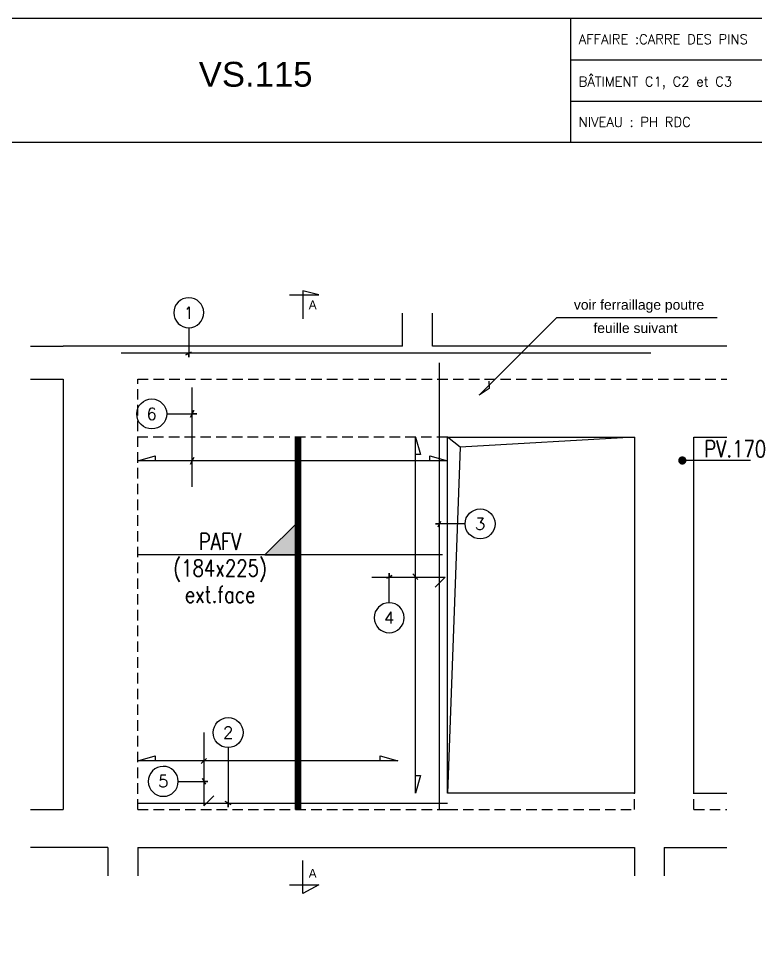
# Model space of a CAD drawing. Header units: metres. Extents: x -5618 to 118954, y -306 to 4637.
# Drawn here: x 27152 to 27598, y 1014 to 1574 of the extents above; entities that cross this region are included whole.
import ezdxf
from ezdxf.enums import TextEntityAlignment as Align

# ---------------------------------------------------------------- set-up
doc = ezdxf.new("R2010")
doc.units = ezdxf.units.M
doc.linetypes.add('CACHE', pattern=[9.524999999999999, 6.35, -3.175])
for name, color, linetype in [('COTATION', 1, 'Continuous'), ('GO-FER-HA', 140, 'Continuous'), ('GO-TEXTE', 9, 'Continuous'), ('STR_TS', 22, 'Continuous'), ('STR_TS_TXT', 7, 'Continuous'), ('STR_VOI-POT', 6, 'Continuous')]:
    doc.layers.add(name, color=color, linetype=linetype)
doc.layers.add('Kofragna_forma', color=7, linetype='Continuous', lineweight=70)
doc.styles.add('ARIAL', font='ARIAL.TTF')
doc.styles.add('Lucida', font='LSANSI.TTF')
doc.styles.add('schéma', font='simplex.shx')
doc.styles.add('TEXTE', font='romans.shx')
doc.styles.add('TEXTE TS', font='romans.shx', dxfattribs={"width": 0.7, "oblique": 15})

# ---------------------------------------------------------------- blocks, each defined once
blk = doc.blocks.new('ime')
at = {"layer": 'COTATION', "const_width": 2.5}
blk.add_lwpolyline([(1.25, 0, -1), (-1.25, 0, -1)], format="xyb", close=True, dxfattribs=at)
at = {"layer": 'COTATION'}
blk.add_lwpolyline([(41.09158464876236, 0), (0, 0)], dxfattribs=at)
at = {"layer": 'COTATION', "color": 7, "style": 'TEXTE TS', "width": 0.8}
blk.add_attdef('NAME', (9.079526555316988, 2), '', height=10, dxfattribs=at)
blk = doc.blocks.new('mrega')
at = {"layer": 'STR_TS_TXT', "style": 'TEXTE TS', "width": 0.8}
for tag, p in [('ST10', (14.47619047619082, 0)), ('DIM', (14.47619047619082, -16)), ('NOTE', (14.47619047619082, -32))]:
    blk.add_attdef(tag, text='', height=10, dxfattribs=at).set_placement(p, align=Align.CENTER)
blk = doc.blocks.new('A$C6F247267')
blk.add_hatch(color=256).paths.add_polyline_path([(5.684341886080801e-14, -0.1999999999999886), (-0.1999999999999886, 0), (5.684341886080801e-14, 0)])
blk.add_lwpolyline([(-0.1999999999999886, 0), (5.684341886080801e-14, 0), (5.684341886080801e-14, -0.1999999999999886), (-0.1999999999999886, 0)])

msp = doc.modelspace()

# ---------------------------------------------------------------- linework, layer by layer
for p, q in [((27485.6959778349, 1573.712024445221), (27485.6959778349, 1498.770781202283)), ((27485.69597783514, 1548.714524444933), (27648.6659351606, 1548.714524444933)), ((27485.69597783514, 1523.717024444993), (27648.6659351606, 1523.717024444993))]:
    msp.add_line(p, q)
msp.add_lwpolyline([(26903.6131860891, 1573.712024445221), (26903.6131860891, 913.7780244450963), (27853.51818608889, 913.7780244450963), (27853.51818608889, 1573.712024445221)], close=True)
msp.add_lwpolyline([(27853.51818608889, 1498.770781202283), (26903.6131860891, 1498.770781202283)])
at = {"layer": 'COTATION'}
for p, q in [((27393.42971736613, 1234.798405940991, 375.3763588509339), (27390.47902365281, 1238.153522994119, 375.3763588509339)), ((27265.94052782525, 1126.639431005259, 281.5322691382004), (27262.58541077212, 1123.688737291933, 281.5322691382004))]:
    msp.add_line(p, q, dxfattribs=at)
for points, elevation in [([(27392.17290997011, 1116.347798573056), (27395.17290369985, 1116.347798573056), (27392.17290997011, 1105.790150615968), (27392.1729099701, 1320.787650615915), (27395.17290369984, 1310.230002658856), (27392.1729099701, 1310.230002658856)], 281.5322691382004), ([(27400.80524850488, 1306.433385650746), (27400.80524850488, 1309.43337938049), (27411.36289646194, 1306.433385650746), (27224.31407611544, 1306.433385650747), (27234.87172407253, 1309.433379380494), (27234.87172407253, 1306.433385650747)], 187.6881794254678), ([(27258.1657971229, 1308.554705994301), (27255.92315643578, 1304.312065307185)], 187.6881794254678), ([(27370.80524850485, 1125.164084148599), (27370.80524850485, 1128.164077878339), (27381.36289646194, 1125.164084148599), (27224.31407611544, 1125.164084148592), (27234.8717240725, 1128.164077878332), (27234.8717240725, 1125.164084148592)], 187.688179425467)]:
    msp.add_lwpolyline(points, dxfattribs=dict(at, elevation=elevation))
at = {"layer": 'GO-FER-HA'}
for points, elevation in [([(27255.20900403125, 1386.907220923094, 512.322006256741), (27255.13829335313, 1386.906944882062), (27255.13829335313, 1369.039480505986), (27255.13829335313, 1371.439480505893), (27253.44123707827, 1370.542424231195), (27256.835349628, 1372.336536780882)], 187.688179425467), ([(27422.08441524297, 1268.444774102531, -512.322006256741), (27422.08413920194, 1268.374063424412), (27404.21667482586, 1268.37406342441), (27406.61667482577, 1268.37406342441), (27405.71961855107, 1266.677007149548), (27407.51373110076, 1270.071119699272)], 281.5322691382004), ([(27376.14267754329, 1220.759726546132, 512.322006256741), (27376.21338822141, 1220.760002587164), (27376.21338822141, 1238.62746696324), (27376.21338822141, 1236.227466963333), (27377.91044449627, 1237.124523238031), (27374.51633194655, 1235.330410688345)], 375.3763588509339), ([(27278.84052346187, 1133.236537621561, -512.322006256741), (27278.91123413999, 1133.236261580529), (27278.91123413999, 1097.313795000078), (27278.91123413999, 1099.713794999985), (27280.60829041485, 1098.816738725287), (27277.21417786513, 1100.610851274973)], 187.6881794254669), ([(27248.79522888163, 1112.908070688677, 512.322006256741), (27248.79550492266, 1112.837360010559), (27266.66296929874, 1112.837360010556), (27264.26296929883, 1112.837360010556), (27265.16002557353, 1111.140303735695), (27263.36591302384, 1114.534416285418)], 281.5322691382004)]:
    msp.add_lwpolyline(points, format="xyb", dxfattribs=dict(at, elevation=elevation))
at = {"layer": 'GO-FER-HA', "elevation": 187.6881794254678}
msp.add_lwpolyline([(27241.80106169772, 1334.797619314329), (27260.04445253761, 1334.797619314329), (27257.04445253761, 1334.797619314329), (27258.16577288116, 1336.918939657884), (27255.92313219404, 1332.676298970767)], dxfattribs=at)
at = {"layer": 'GO-FER-HA'}
msp.add_circle((27232.74429906285, 1334.797619314329, 187.6881794254678), 9.05676263485475, dxfattribs=at)
at = {"layer": 'GO-TEXTE', "flags": 128}
for points, elevation in [([(27316.0424405438, 1406.861932815576), (27333.69018015064, 1406.855814411228), (27324.01396214583, 1409.139225331019), (27324.00705544629, 1392.21775102364)], 187.6881794254669), ([(27316.01876261431, 1050.282443653614), (27333.66650328165, 1050.282443653614), (27323.98845412008, 1045.002387759214), (27323.98845412008, 1064.923863263855)], 187.688179425467)]:
    msp.add_lwpolyline(points, dxfattribs=dict(at, elevation=elevation))
at = {"layer": 'GO-TEXTE', "color": 2}
msp.add_lwpolyline([(27436.50838740392, 1354.603139369926), (27436.65136401105, 1350.14298095096), (27430.64583993025, 1346.218800618891), (27477.52717208409, 1393.100132772724), (27574.29613419241, 1393.100132772724)], dxfattribs=at)
at = {"layer": 'Kofragna_forma', "color": 4, "lineweight": -3}
for p, q in [((27384.26539646187, 1375.792650616048, 187.688179425467), (27384.26539646188, 1395.792650616048, 187.688179425467)), ((27402.36289646194, 1375.792650616049, 187.688179425467), (27402.36289646194, 1395.792650616049, 187.688179425467)), ((27159.52089249788, 1375.792650616048, 187.688179425467), (27179.31407611544, 1375.792650616048, 187.688179425467)), ((27384.26539646187, 1375.792650616048, 187.688179425467), (27179.31407611544, 1375.792650616048, 187.688179425467)), ((27580.15608007951, 1375.792650616051, 187.688179425467), (27402.36289646194, 1375.792650616049, 187.688179425467)), ((27159.52089249788, 1355.790150615967, 187.688179425467), (27179.31407611544, 1355.790150615967, 187.688179425467)), ((27179.31407611543, 1355.790150615967, 187.688179425467), (27179.31407611544, 1156.790150615969, 187.688179425467)), ((27560.36289646195, 1320.790150615969, 187.688179425467), (27580.15608007951, 1320.790150615969, 187.688179425467)), ((27560.36289646194, 1105.790150615969, 187.6881794254669), (27560.36289646194, 1320.790150615968, 187.6881794254669)), ((27179.31291941299, 1156.790150615969, 187.688179425467), (27179.31291941298, 1095.790150615968, 187.688179425467)), ((27560.36289646194, 1105.790150615969, 187.688179425467), (27580.1560800795, 1105.790150615969, 187.688179425467)), ((27159.52089249786, 1095.790150615968, 187.688179425467), (27179.31291941298, 1095.790150615968, 187.688179425467)), ((27206.31291941298, 1072.790150615969, 187.688179425467), (27159.52089249786, 1072.790150615969, 187.688179425467)), ((27206.31291941298, 1072.790150615969, 187.688179425467), (27206.31291941298, 1055.790150615969, 187.688179425467)), ((27224.31291941298, 1072.790150615969, 187.688179425467), (27524.36289646194, 1072.790150615971, 187.688179425467)), ((27224.31291941298, 1072.790150615969, 187.688179425467), (27224.31291941298, 1055.790150615969, 187.688179425467)), ((27524.36289646194, 1072.790150615971, 187.688179425467), (27524.36289646194, 1055.790150615971, 187.688179425467)), ((27542.36289646194, 1072.790150615971, 187.688179425467), (27542.36289646194, 1055.790150615971, 187.688179425467)), ((27542.36289646194, 1072.790150615971, 187.688179425467), (27580.1560800795, 1072.790150615971, 187.688179425467))]:
    msp.add_line(p, q, dxfattribs=at)
at = {"layer": 'Kofragna_forma', "linetype": 'CACHE', "lineweight": -3}
for p, q in [((27224.31407611544, 1095.790150615969, 187.688179425467), (27224.31407611544, 1355.790150615968, 187.688179425467)), ((27224.31407611544, 1355.790150615968, 187.688179425467), (27580.15608007951, 1355.790150615968, 187.688179425467)), ((27411.36289646194, 1320.790150615968, 93.84408971273348), (27224.31407611544, 1320.790150615976, 187.6881794254678)), ((27524.36289646194, 1095.790150615968, 187.688179425467), (27524.36289646194, 1105.790150615969, 187.688179425467)), ((27560.36289646194, 1095.79015061597, 187.688179425467), (27560.36289646194, 1105.790150615969, 187.6881794254669)), ((27224.31407611544, 1095.790150615969, 187.688179425467), (27411.36289646194, 1095.790150615968, 187.688179425467)), ((27411.36289646194, 1095.790150615968, 187.688179425467), (27524.36289646194, 1095.790150615968, 187.688179425467)), ((27560.36289646194, 1095.79015061597, 187.688179425467), (27580.1560800795, 1095.79015061597, 187.688179425467))]:
    msp.add_line(p, q, dxfattribs=at)
at = {"layer": 'Kofragna_forma', "color": 4, "lineweight": -3}
for points, elevation in [([(27411.36289646194, 1320.790150615968), (27524.36289646194, 1320.790150615969), (27524.36289646194, 1105.790150615969), (27411.36289646194, 1105.790150615968), (27411.36289646194, 1320.790150615968)], 187.688179425467), ([(27524.36289646194, 1320.790150615969), (27419.0098794856, 1314.677400782269), (27411.36289646194, 1105.790150615968)], 187.688179425467), ([(27419.0098794856, 1314.677400782269), (27411.36289646194, 1320.790150615968)], 93.84408971273348)]:
    msp.add_lwpolyline(points, dxfattribs=dict(at, elevation=elevation))
at = {"layer": 'STR_TS', "linetype": 'CACHE', "ltscale": 2, "const_width": 4, "elevation": 187.688179425467}
msp.add_lwpolyline([(27321.12466159599, 1095.787650615859), (27321.12466159599, 1320.795159697296)], dxfattribs=at)
at = {"layer": 'STR_TS', "color": 3, "elevation": 187.688179425467}
msp.add_lwpolyline([(27408.36289646194, 1249.63854828806), (27224.31407611544, 1249.638548288061)], dxfattribs=at)
at = {"layer": 'STR_VOI-POT'}
for p, q in [((27534.36289646194, 1371.439480505893, 187.6881794254669), (27214.31407611544, 1371.439480505893, 187.688179425467)), ((27406.61667482579, 1095.787650615887, 281.5322691382004), (27406.61667482577, 1365.790150615968, 281.5322691382004)), ((27257.04446002131, 1350.790111360565, 187.6881794254678), (27257.04448163123, 1290.790189871386, 187.6881794254678)), ((27224.31407611544, 1099.713794999985, 187.6881794254669), (27411.36289646194, 1099.713794999984, 187.6881794254669))]:
    msp.add_line(p, q, dxfattribs=at)
for points, elevation in [([(27365.6902063989, 1236.227466963333), (27410.01730610584, 1236.227466963333), (27404.03541742719, 1230.245578284681)], 375.3763588509339), ([(27264.26296929868, 1142.334671706859), (27264.26296929868, 1098.007571999911), (27270.24485797734, 1103.989460678571)], 281.5322691382004)]:
    msp.add_lwpolyline(points, dxfattribs=dict(at, elevation=elevation))

# ---------------------------------------------------------------- block references
at = {"layer": 'COTATION'}
ref = msp.add_blockref('ime', (27553.32634985156, 1306.691800314405, 187.688179425467), dxfattribs=at)
ref.add_attrib('NAME', 'PV.170', (27566.59635259735, 1308.691800314405, 187.688179425467), dxfattribs={"color": 7, "height": 10, "style": 'TEXTE TS', "width": 0.8})
at = {"layer": 'STR_TS', "xscale": -100, "yscale": 100, "zscale": 100, "rotation": 180}
msp.add_blockref('A$C6F247267', (27321.12466159598, 1249.63854828806, 187.688179425467), dxfattribs=at)
at = {"layer": 'STR_TS_TXT'}
ref = msp.add_blockref('mrega', (27288.54873268371, 1252.694521695626, 281.5322691381999), dxfattribs=dict(at, xscale=-1))
ref.add_attrib('NOTE', 'ext.face', dxfattribs={"height": 10, "style": 'TEXTE TS', "width": 0.8}).set_placement((27274.07254220753, 1220.694521695626, 281.5322691381999), align=Align.CENTER)
ref.add_attrib('ST10', 'PAFV', dxfattribs={"height": 10, "style": 'TEXTE TS', "width": 0.8}).set_placement((27274.07254220753, 1252.694521695626, 281.5322691381999), align=Align.CENTER)
ref.add_attrib('DIM', '(184x225)', dxfattribs={"height": 10, "style": 'TEXTE TS', "width": 0.8}).set_placement((27274.07254220753, 1236.694521695626, 281.5322691381999), align=Align.CENTER)

# ---------------------------------------------------------------- texts
for s, height, style, p in [('AFFAIRE :CARRE DES PINS', 5.832750000000001, 'schéma', (27490.69547783529, 1558.296899445047)), ('VS.115', 15, 'ARIAL', (27261.16933927749, 1532.540349482967)), ('BÂTIMENT C1, C2 et C3', 5.832750000000001, 'schéma', (27490.69547783552, 1532.743899415405)), ('NIVEAU : PH RDC', 5.832750000000001, 'schéma', (27490.69547783506, 1508.301899474854))]:
    msp.add_text(s, height=height, dxfattribs=dict(style=style)).set_placement(p)
at = {"layer": 'GO-FER-HA', "style": 'TEXTE'}
for s, p in [('1', (27255.13829335311, 1395.963707516916, 281.6881794254671)), ('6', (27232.74429906285, 1334.797619314329, 187.6881794254678)), ('4', (27376.21338822143, 1211.703239952426, 469.376358850934)), ('5', (27239.73874228781, 1112.907804177094, 375.5322691382005))]:
    msp.add_text(s, height=7.199999999999999, dxfattribs=at).set_placement(p, align=Align.MIDDLE_CENTER)
for s, p in [('3', (27431.14090183679, 1268.374063424392, 375.5322691382005)), ('2', (27278.91123414001, 1142.293024215266, 281.6881794254671))]:
    msp.add_text(s, height=7.199999999999999, rotation=359.9999999999479, dxfattribs=at).set_placement(p, align=Align.MIDDLE_CENTER)
at = {"layer": 'GO-TEXTE', "linetype": 'Continuous', "style": 'Lucida'}
for rotation, p in [(359.9819333185179, (27327.62422956156, 1398.065157087141, 187.6881794254669)), (0.001797547041295644, (27327.60360074459, 1054.552732599139, 187.688179425467))]:
    msp.add_text('A', height=5.319999999999999, rotation=rotation, dxfattribs=at).set_placement(p)
at = {"layer": 'GO-TEXTE', "lineweight": -3, "style": 'ARIAL'}
for s, p in [('voir ferraillage poutre', (27487.82373098858, 1397.795551248109)), ('feuille suivant', (27499.59131775514, 1383.716212153125))]:
    msp.add_text(s, height=6, dxfattribs=at).set_placement(p)

doc.saveas('drawing.dxf')
